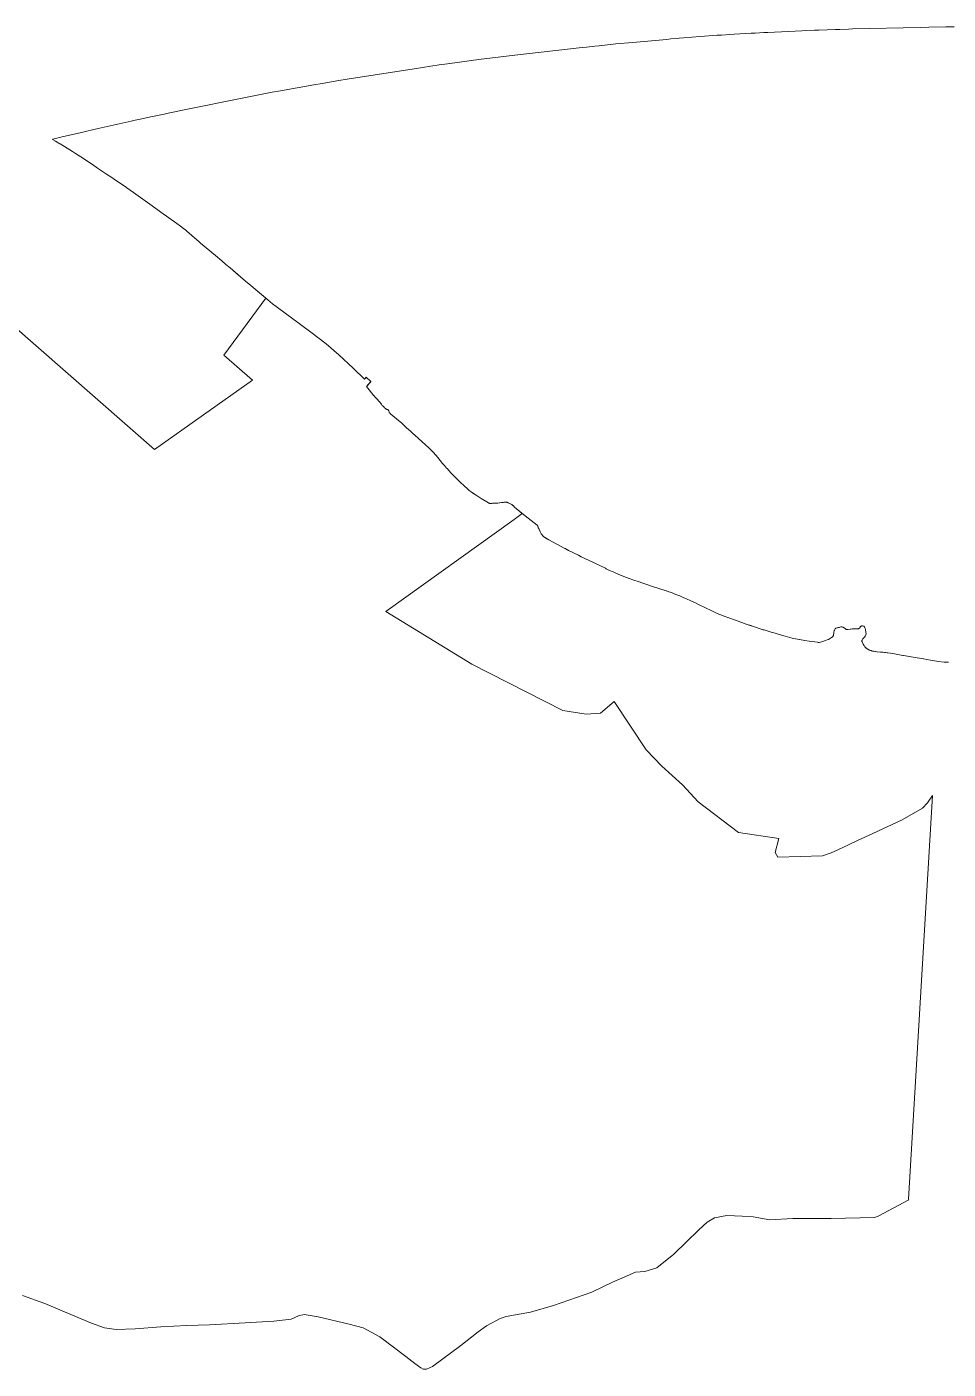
# Model space of a CAD drawing. Header units: metres. Extents: x 3 to 1027712, y 40 to 4430649.
# Drawn here: x 1021258 to 1022448, y 4428916 to 4430649 of the extents above; entities that cross this region are included whole.
import ezdxf

# ---------------------------------------------------------------- set-up
doc = ezdxf.new("R2010")
doc.units = ezdxf.units.M
doc.header["$MEASUREMENT"] = 0
doc.layers.add('RN_LIC_5_km', color=7, linetype='Continuous', lineweight=9, true_color=0xe5f2bf)
doc.layers.add('RN_ZEPA_5_km', color=7, linetype='Continuous', lineweight=9, true_color=0xc2d3f2)

msp = doc.modelspace()

# ---------------------------------------------------------------- linework, layer by layer
at = {"layer": 'RN_LIC_5_km'}
for points in [[(1022447.9, 4429828.7), (1022446.3, 4429828.7), (1022442.4, 4429828.8), (1022435.1, 4429829.7), (1022429.7, 4429830.5), (1022424.5, 4429831.3), (1022419.8, 4429832.1), (1022415.9, 4429832.9), (1022415.6, 4429833), (1022402.2, 4429835.3), (1022389.8, 4429837.4), (1022389.1, 4429837.5), (1022384.5, 4429838.3), (1022378.1, 4429839.5), (1022375.5, 4429839.9), (1022372.9, 4429840.4), (1022369.6, 4429840.8), (1022368.6, 4429841), (1022366.7, 4429841.2), (1022365.1, 4429841.4), (1022363.1, 4429841.6), (1022360.2, 4429841.8), (1022356, 4429842.1), (1022355.2, 4429842.2), (1022353.7, 4429842.4), (1022352.6, 4429842.6), (1022351.3, 4429842.8), (1022349.9, 4429843.1), (1022348.6, 4429843.4), (1022347.9, 4429843.6), (1022347.1, 4429843.8), (1022346.4, 4429844.1), (1022345.7, 4429844.4), (1022345, 4429844.7), (1022344.4, 4429845), (1022343.7, 4429845.4), (1022343.1, 4429845.9), (1022342.5, 4429846.3), (1022341.9, 4429846.8), (1022341.7, 4429847), (1022340.9, 4429847.7), (1022340.5, 4429848.1), (1022340, 4429848.7), (1022339.5, 4429849.3), (1022339, 4429850.1), (1022338.4, 4429850.9), (1022337.8, 4429851.9), (1022337.2, 4429852.9), (1022336.4, 4429855), (1022336.1, 4429855.6), (1022336.1, 4429855.7), (1022336, 4429856), (1022336.1, 4429856.3), (1022336.1, 4429856.5), (1022336.2, 4429856.9), (1022336.4, 4429857.2), (1022337.4, 4429858.8), (1022337.6, 4429859.1), (1022337.8, 4429859.4), (1022338.7, 4429860.3), (1022339.2, 4429860.9), (1022339.5, 4429861.2), (1022339.8, 4429861.6), (1022340, 4429861.9), (1022340.2, 4429862.3), (1022341.5, 4429865.4), (1022341.5, 4429865.5), (1022341.3, 4429867.6), (1022340.8, 4429870.4), (1022340.4, 4429872.1), (1022340.1, 4429873.2), (1022339.6, 4429874.2), (1022339.6, 4429874.2), (1022339.3, 4429874.6), (1022339, 4429874.8), (1022338.4, 4429875.1), (1022338, 4429875.2), (1022336.8, 4429875.5), (1022336.2, 4429875.5), (1022335.4, 4429875.4), (1022334.8, 4429875.3), (1022334.3, 4429875.1), (1022334.1, 4429874.8), (1022334, 4429874.5), (1022334, 4429874.1), (1022333.7, 4429873.2), (1022333.6, 4429873.1), (1022333, 4429872.7), (1022332.1, 4429872.1), (1022331.5, 4429871.9), (1022331.1, 4429871.9), (1022329.9, 4429871.8), (1022326, 4429871.8), (1022324.9, 4429871.7), (1022323.4, 4429871.7), (1022322, 4429871.5), (1022320.9, 4429871.3), (1022317.9, 4429870.8), (1022317.1, 4429870.8), (1022316.3, 4429871), (1022315.7, 4429871.1), (1022315.3, 4429871.3), (1022315, 4429871.6), (1022313.4, 4429872.9), (1022313.2, 4429873.1), (1022312.4, 4429873.6), (1022311.7, 4429873.9), (1022310.9, 4429874.1), (1022310, 4429874.2), (1022309.9, 4429874.2), (1022308.7, 4429874.2), (1022307.7, 4429874), (1022306.6, 4429873.7), (1022305.6, 4429873.4), (1022304.7, 4429873), (1022304.2, 4429873), (1022304.1, 4429872.9), (1022302.7, 4429872.7), (1022302.5, 4429872.6), (1022302, 4429872.2), (1022301.5, 4429871.7), (1022301.1, 4429871), (1022300.6, 4429870), (1022300.4, 4429869.6), (1022300.1, 4429868.7), (1022300, 4429868), (1022299.9, 4429866.8), (1022299.5, 4429863.7), (1022299.3, 4429863.2), (1022299, 4429862.7), (1022298.9, 4429862.5), (1022298.8, 4429862.4), (1022297.5, 4429861.1), (1022296.7, 4429860.4), (1022295.5, 4429859.6), (1022294.4, 4429858.9), (1022292.9, 4429858.1), (1022291.3, 4429857.4), (1022289.2, 4429856.6), (1022289.1, 4429856.6), (1022284, 4429854.9), (1022282.7, 4429854.6), (1022281.1, 4429854.3), (1022279.8, 4429854.3), (1022278.8, 4429854.4), (1022278.8, 4429854.4), (1022268, 4429855.9), (1022262.6, 4429856.7), (1022255.6, 4429857.9), (1022255.2, 4429858), (1022248.2, 4429859.2), (1022245.9, 4429859.9), (1022236.8, 4429862.4), (1022227.9, 4429864.9), (1022223.9, 4429866.1), (1022219, 4429867.6), (1022213.9, 4429869.1), (1022209.7, 4429870.3), (1022208.4, 4429870.7), (1022204.8, 4429871.8), (1022198.5, 4429874), (1022191.3, 4429876.5), (1022189.4, 4429877.1), (1022183.9, 4429878.8), (1022182.2, 4429879.4), (1022179.9, 4429880.2), (1022171.7, 4429883.3), (1022156.9, 4429888.6), (1022153.9, 4429889.7), (1022152.1, 4429890.5), (1022149.5, 4429891.6), (1022146.6, 4429893), (1022141.4, 4429895.4), (1022134.2, 4429898.9), (1022125.2, 4429903.3), (1022121.2, 4429905.2), (1022115, 4429908), (1022109.7, 4429910.4), (1022106, 4429912), (1022100.9, 4429914.2), (1022097.3, 4429915.7), (1022093.7, 4429917.1), (1022090.1, 4429918.5), (1022086.9, 4429919.6), (1022083.8, 4429920.7), (1022083.3, 4429920.9), (1022073.7, 4429924), (1022067.1, 4429926.1), (1022055.8, 4429929.9), (1022053.3, 4429930.7), (1022047.1, 4429932.8), (1022041.7, 4429934.7), (1022036.9, 4429936.4), (1022031, 4429938.6), (1022027.7, 4429939.9), (1022024.3, 4429941.2), (1022018.4, 4429943.7), (1022014.8, 4429945.3), (1022010.3, 4429947.3), (1022005.8, 4429949.4), (1022004.8, 4429949.9), (1021992, 4429956), (1021989.3, 4429957.3), (1021973.6, 4429964.9), (1021969.9, 4429966.8), (1021957.4, 4429972.9), (1021952.8, 4429975.3), (1021952.3, 4429975.6), (1021931.8, 4429986.8), (1021926.3, 4429990), (1021926, 4429990.2), (1021925.4, 4429990.7), (1021924.8, 4429991.1), (1021924.3, 4429991.6), (1021924.2, 4429991.7), (1021923.6, 4429992.4), (1021923, 4429993), (1021922.5, 4429993.8), (1021922, 4429994.5), (1021921.6, 4429995.3), (1021921.1, 4429996), (1021920.6, 4429997.1), (1021920.1, 4429998.1), (1021919.1, 4430000.3), (1021918.2, 4430002), (1021918, 4430002.6), (1021917.9, 4430002.9), (1021917.4, 4430004.5), (1021917.3, 4430004.7), (1021917.1, 4430005), (1021917, 4430005.1), (1021916.7, 4430005.4), (1021901.4, 4430017.6), (1021887.4, 4430028.8), (1021887.2, 4430029.2), (1021887.1, 4430029.2), (1021886.7, 4430029.8), (1021886.4, 4430030.2), (1021886, 4430030.5), (1021885.6, 4430030.9), (1021885.3, 4430031.1), (1021884.5, 4430031.7), (1021883.8, 4430032.2), (1021883.1, 4430032.6), (1021882.3, 4430033), (1021881.8, 4430033.3), (1021880.1, 4430034.2), (1021879.3, 4430034.5), (1021878.7, 4430034.8), (1021878.1, 4430035), (1021877.6, 4430035.1), (1021876.9, 4430035.2), (1021876.5, 4430035.3), (1021876, 4430035.3), (1021875.8, 4430035.3), (1021874.8, 4430035.2), (1021873.8, 4430035.1), (1021872.6, 4430035), (1021870.6, 4430034.7), (1021868.6, 4430034.5), (1021868.1, 4430034.4), (1021865.8, 4430034.2), (1021861.4, 4430034), (1021859, 4430033.8), (1021858, 4430033.7), (1021856.3, 4430033.6), (1021855.9, 4430033.6), (1021855.5, 4430033.7), (1021855.1, 4430033.8), (1021854.8, 4430033.9), (1021854.5, 4430034.1), (1021854, 4430034.3), (1021844.4, 4430040.1), (1021837.9, 4430044.3), (1021833, 4430047.5), (1021831.5, 4430048.5), (1021830.3, 4430049.4), (1021828.9, 4430050.5), (1021827.6, 4430051.7), (1021826, 4430053.2), (1021823.4, 4430055.7), (1021821.6, 4430057.4), (1021817.8, 4430060.9), (1021813.5, 4430065), (1021811.1, 4430067.3), (1021810.3, 4430068.1), (1021807.4, 4430071), (1021805.4, 4430073.1), (1021802.9, 4430075.9), (1021800.4, 4430078.6), (1021799.7, 4430079.4), (1021797, 4430082.6), (1021794.6, 4430085.4), (1021788.4, 4430092.9), (1021785.8, 4430095.9), (1021782.5, 4430099.7), (1021781, 4430101.3), (1021779.5, 4430102.9), (1021778.2, 4430104.1), (1021776.4, 4430105.8), (1021772.6, 4430109.2), (1021758.8, 4430121.7), (1021756.3, 4430123.9), (1021753.5, 4430126.4), (1021750.6, 4430129), (1021748.1, 4430131.4), (1021742.7, 4430136.5), (1021741.4, 4430137.6), (1021739.9, 4430138.9), (1021727.8, 4430148.8), (1021727.6, 4430149.1), (1021726.4, 4430150.3), (1021725.9, 4430151), (1021725.8, 4430151.1), (1021725.6, 4430151.4), (1021725.4, 4430151.9), (1021725.2, 4430152.7), (1021725.1, 4430153.1), (1021725, 4430153.4), (1021724.8, 4430153.7), (1021724.6, 4430154), (1021724.2, 4430154.3), (1021723.8, 4430154.5), (1021723.3, 4430154.8), (1021722.5, 4430155.1), (1021722.1, 4430155.2), (1021721.7, 4430155.5), (1021720.7, 4430156.3), (1021719.7, 4430157.2), (1021718.7, 4430158.2), (1021717.7, 4430159.2), (1021716.7, 4430160.3), (1021715.5, 4430161.9), (1021713.2, 4430164.8), (1021712, 4430166.3), (1021711, 4430167.5), (1021710.6, 4430168), (1021708.4, 4430170.2), (1021707, 4430171.5), (1021706, 4430172.5), (1021705.4, 4430173.2), (1021704.5, 4430174.3), (1021696.4, 4430184.8), (1021702.1, 4430191), (1021696, 4430196.6), (1021693.9, 4430194.3), (1021679, 4430208.2), (1021660.6, 4430225.6), (1021644.1, 4430239.5), (1021624.3, 4430254.6), (1021597.9, 4430274.5), (1021575.1, 4430291.4), (1021568.9, 4430296.6), (1021547, 4430314.8), (1021539.9, 4430320.8), (1021520.2, 4430337.7), (1021514.8, 4430342.3), (1021509.4, 4430347), (1021501.2, 4430353.8), (1021482.1, 4430369.7), (1021480.2, 4430371.3), (1021470.9, 4430379.4), (1021467.5, 4430382.4), (1021464.9, 4430384.6), (1021462.4, 4430386.7), (1021460.4, 4430388.3), (1021457.7, 4430390.3), (1021456.3, 4430391.4), (1021451.4, 4430394.9), (1021430.9, 4430409.6), (1021419.4, 4430417.8), (1021404.5, 4430428.5), (1021395.3, 4430435.1), (1021386.8, 4430441.1), (1021385.9, 4430441.8), (1021372.2, 4430451), (1021366, 4430455.1), (1021360.6, 4430458.8), (1021349.1, 4430466.6), (1021347.2, 4430467.9), (1021341.1, 4430472), (1021336.4, 4430475.1), (1021330.8, 4430478.8), (1021320.4, 4430485.5), (1021316.5, 4430488), (1021309.8, 4430492.2), (1021300.8, 4430497.7), (1021300.2, 4430498.1), (1021294.6, 4430501.5), (1021290.7, 4430503.7), (1021291.1, 4430503.8), (1021301.7, 4430506.4), (1021307, 4430507.6), (1021328.3, 4430512.6), (1021333.6, 4430513.9), (1021344.3, 4430516.3), (1021349.6, 4430517.6), (1021392.3, 4430527.1), (1021397.6, 4430528.3), (1021408.3, 4430530.7), (1021413.6, 4430531.8), (1021435, 4430536.4), (1021440.3, 4430537.5), (1021451.1, 4430539.7), (1021456.4, 4430540.8), (1021542.2, 4430558.2), (1021552.9, 4430560.3), (1021574.4, 4430564.4), (1021585.2, 4430566.4), (1021628.2, 4430574.1), (1021639, 4430576), (1021660.6, 4430579.6), (1021671.4, 4430581.3), (1021757.8, 4430594.9), (1021768.6, 4430596.6), (1021790.3, 4430599.7), (1021801.1, 4430601.2), (1021844.5, 4430607.1), (1021855.4, 4430608.5), (1021877.1, 4430611.2), (1021887.9, 4430612.4), (1021974.9, 4430622.2), (1021980.3, 4430622.8), (1021991.2, 4430624), (1021996.6, 4430624.6), (1022018.4, 4430626.8), (1022023.9, 4430627.3), (1022034.7, 4430628.3), (1022040.2, 4430628.9), (1022083.8, 4430632.8), (1022089.2, 4430633.3), (1022100.1, 4430634.2), (1022105.6, 4430634.6), (1022127.4, 4430636.4), (1022132.8, 4430636.8), (1022143.7, 4430637.6), (1022149.2, 4430638), (1022154.7, 4430638.4), (1022165.6, 4430639), (1022171, 4430639.4), (1022192.9, 4430640.6), (1022198.3, 4430640.9), (1022209.3, 4430641.5), (1022214.7, 4430641.8), (1022258.4, 4430643.8), (1022263.9, 4430644), (1022274.8, 4430644.5), (1022280.3, 4430644.7), (1022302.2, 4430645.5), (1022307.6, 4430645.7), (1022318.6, 4430646), (1022324, 4430646.2), (1022411.5, 4430648.3), (1022422.5, 4430648.5), (1022444.3, 4430648.8), (1022455.3, 4430648.9)], [(1021042.6, 4430435.9), (1021422.6, 4430103.2), (1021549.2, 4430193), (1021512.2, 4430224.9), (1021566.5, 4430298.6), (1021568.9, 4430296.6), (1021575.1, 4430291.4), (1021597.9, 4430274.5), (1021624.3, 4430254.6), (1021644.1, 4430239.5), (1021660.6, 4430225.6), (1021679, 4430208.2), (1021693.9, 4430194.3), (1021696, 4430196.6), (1021702.1, 4430191), (1021696.4, 4430184.8), (1021704.5, 4430174.3), (1021705.4, 4430173.2), (1021706, 4430172.5), (1021707, 4430171.5), (1021708.4, 4430170.2), (1021710.6, 4430168), (1021711, 4430167.5), (1021712, 4430166.3), (1021713.2, 4430164.8), (1021715.5, 4430161.9), (1021716.7, 4430160.3), (1021717.7, 4430159.2), (1021718.7, 4430158.2), (1021719.7, 4430157.2), (1021720.7, 4430156.3), (1021721.7, 4430155.5), (1021722.1, 4430155.2), (1021722.5, 4430155.1), (1021723.3, 4430154.8), (1021723.8, 4430154.5), (1021724.2, 4430154.3), (1021724.6, 4430154), (1021724.8, 4430153.7), (1021725, 4430153.4), (1021725.1, 4430153.1), (1021725.2, 4430152.7), (1021725.4, 4430151.9), (1021725.6, 4430151.4), (1021725.8, 4430151.1), (1021725.9, 4430151), (1021726.4, 4430150.3), (1021727.6, 4430149.1), (1021727.8, 4430148.8), (1021739.9, 4430138.9), (1021741.4, 4430137.6), (1021742.7, 4430136.5), (1021748.1, 4430131.4), (1021750.6, 4430129), (1021753.5, 4430126.4), (1021756.3, 4430123.9), (1021758.8, 4430121.7), (1021772.6, 4430109.2), (1021776.4, 4430105.8), (1021778.2, 4430104.1), (1021779.5, 4430102.9), (1021781, 4430101.3), (1021782.5, 4430099.7), (1021785.8, 4430095.9), (1021788.4, 4430092.9), (1021794.6, 4430085.4), (1021797, 4430082.6), (1021799.7, 4430079.4), (1021800.4, 4430078.6), (1021802.9, 4430075.9), (1021805.4, 4430073.1), (1021807.4, 4430071), (1021810.3, 4430068.1), (1021811.1, 4430067.3), (1021813.5, 4430065), (1021817.8, 4430060.9), (1021821.6, 4430057.4), (1021823.4, 4430055.7), (1021826, 4430053.2), (1021827.6, 4430051.7), (1021828.9, 4430050.5), (1021830.3, 4430049.4), (1021831.5, 4430048.5), (1021833, 4430047.5), (1021835, 4430046.2), (1021837.9, 4430044.3), (1021844.4, 4430040.1), (1021854, 4430034.3), (1021854.5, 4430034.1), (1021854.8, 4430033.9), (1021855.1, 4430033.8), (1021855.5, 4430033.7), (1021855.9, 4430033.6), (1021856.3, 4430033.6), (1021858, 4430033.7), (1021859, 4430033.8), (1021861.4, 4430034), (1021865.8, 4430034.2), (1021868.1, 4430034.4), (1021868.6, 4430034.5), (1021870.6, 4430034.7), (1021872.6, 4430035), (1021873.8, 4430035.1), (1021874.8, 4430035.2), (1021875.8, 4430035.3), (1021876, 4430035.3), (1021876.5, 4430035.3), (1021876.9, 4430035.2), (1021877.6, 4430035.1), (1021878.1, 4430035), (1021878.7, 4430034.8), (1021879.3, 4430034.5), (1021880.1, 4430034.2), (1021881.8, 4430033.3), (1021882.3, 4430033), (1021883.1, 4430032.6), (1021883.8, 4430032.2), (1021884.5, 4430031.7), (1021885.3, 4430031.1), (1021885.6, 4430030.9), (1021886, 4430030.5), (1021886.4, 4430030.2), (1021886.7, 4430029.8), (1021887.1, 4430029.2), (1021887.2, 4430029.2), (1021887.4, 4430028.8), (1021897.4, 4430020.8), (1021887.2, 4430012.9), (1021721.4, 4429894.3), (1021832.2, 4429826.3), (1021949.8, 4429766.2), (1021979.9, 4429761.7), (1021998.5, 4429762.9), (1022016.1, 4429778.1), (1022057.6, 4429715.6), (1022077.6, 4429694.6), (1022104.4, 4429670.3), (1022124.5, 4429648.4), (1022176.6, 4429608.9), (1022229, 4429601.1), (1022224.1, 4429583.1), (1022227.6, 4429577), (1022285.2, 4429578.6), (1022296.4, 4429582.8), (1022310.8, 4429589.2), (1022330.3, 4429598.4), (1022350.3, 4429607.7), (1022388.1, 4429625.1), (1022414.2, 4429640.3), (1022421, 4429647.2), (1022427.3, 4429656.8), (1022396.1, 4429135.5), (1022396.6, 4429134.5), (1022356.9, 4429113.4), (1022352.3, 4429111.9), (1022296.4, 4429110.6), (1022246.7, 4429110.5), (1022217.1, 4429108.7), (1022195.6, 4429112.8), (1022181.4, 4429113.7), (1022161.5, 4429114.2), (1022145.8, 4429111.6), (1022136.2, 4429105.8), (1022125.3, 4429095.7), (1022093.3, 4429064.6), (1022071.3, 4429047), (1022055.9, 4429042.2), (1022043.7, 4429041.2), (1022029.2, 4429034.7), (1022014.1, 4429028.2), (1021987.4, 4429015.6), (1021937.9, 4428998.2), (1021908.1, 4428989.5), (1021876.8, 4428984.2), (1021869, 4428981.6), (1021851.4, 4428972), (1021840.6, 4428964.4), (1021818.1, 4428946.7), (1021781.5, 4428919.6), (1021773.8, 4428916.2), (1021769.5, 4428916), (1021766.3, 4428917.8), (1021758.8, 4428923.3), (1021747.3, 4428932.4), (1021713.6, 4428957.8), (1021692, 4428969.6), (1021673.8, 4428974.1), (1021634.1, 4428983.8), (1021615.6, 4428986.5), (1021608.3, 4428984.7), (1021599.1, 4428980.6), (1021576.7, 4428977.9), (1021539.7, 4428975.9), (1021493.7, 4428973.4), (1021464.2, 4428972.2), (1021430.9, 4428970.5), (1021397.5, 4428968.2), (1021373, 4428967.4), (1021364, 4428968.6), (1021358.1, 4428969.3), (1021341.1, 4428975.4), (1021314.3, 4428986.7), (1021280.8, 4429000.8), (1021252.1, 4429011)]]:
    msp.add_lwpolyline(points, dxfattribs=at)
at = {"layer": 'RN_ZEPA_5_km'}
for points in [[(1022447.9, 4429828.7), (1022446.3, 4429828.7), (1022442.4, 4429828.8), (1022435.1, 4429829.7), (1022429.7, 4429830.5), (1022424.5, 4429831.3), (1022419.8, 4429832.1), (1022415.9, 4429832.9), (1022415.6, 4429833), (1022402.2, 4429835.3), (1022389.8, 4429837.4), (1022389.1, 4429837.5), (1022384.5, 4429838.3), (1022378.1, 4429839.5), (1022375.5, 4429839.9), (1022372.9, 4429840.4), (1022369.6, 4429840.8), (1022368.8, 4429840.9), (1022368.6, 4429841), (1022366.7, 4429841.2), (1022365.8, 4429841.3), (1022365.1, 4429841.4), (1022363.1, 4429841.6), (1022360.6, 4429841.7), (1022360.2, 4429841.8), (1022356, 4429842.1), (1022355.2, 4429842.2), (1022353.7, 4429842.4), (1022352.6, 4429842.6), (1022351.3, 4429842.8), (1022349.9, 4429843.1), (1022348.6, 4429843.4), (1022347.9, 4429843.6), (1022347.1, 4429843.8), (1022346.4, 4429844.1), (1022345.7, 4429844.4), (1022345, 4429844.7), (1022344.4, 4429845), (1022344.3, 4429845.1), (1022343.7, 4429845.4), (1022343.1, 4429845.9), (1022342.5, 4429846.3), (1022341.9, 4429846.8), (1022341.7, 4429847), (1022340.9, 4429847.7), (1022340.5, 4429848.1), (1022340, 4429848.7), (1022339.5, 4429849.3), (1022339, 4429850.1), (1022338.4, 4429850.9), (1022337.8, 4429851.9), (1022337.2, 4429852.9), (1022336.4, 4429855), (1022336.1, 4429855.6), (1022336.1, 4429855.7), (1022336, 4429856), (1022336.1, 4429856.3), (1022336.1, 4429856.5), (1022336.2, 4429856.9), (1022336.4, 4429857.2), (1022337.4, 4429858.8), (1022337.6, 4429859.1), (1022337.8, 4429859.4), (1022338.7, 4429860.3), (1022339.2, 4429860.9), (1022339.5, 4429861.2), (1022339.8, 4429861.6), (1022340, 4429861.9), (1022340.2, 4429862.3), (1022341.5, 4429865.4), (1022341.5, 4429865.5), (1022341.3, 4429867.6), (1022340.8, 4429870.4), (1022340.4, 4429872.1), (1022340.1, 4429873.2), (1022339.6, 4429874.2), (1022339.6, 4429874.2), (1022339.3, 4429874.6), (1022339, 4429874.8), (1022338.4, 4429875.1), (1022338, 4429875.2), (1022336.8, 4429875.5), (1022336.2, 4429875.5), (1022335.4, 4429875.4), (1022334.8, 4429875.3), (1022334.3, 4429875.1), (1022334.1, 4429874.8), (1022334, 4429874.5), (1022334, 4429874.1), (1022333.7, 4429873.2), (1022333.6, 4429873.1), (1022333, 4429872.7), (1022332.1, 4429872.1), (1022331.5, 4429871.9), (1022331.1, 4429871.9), (1022329.9, 4429871.8), (1022326, 4429871.8), (1022323.4, 4429871.7), (1022322, 4429871.5), (1022320.9, 4429871.3), (1022317.9, 4429870.8), (1022317.1, 4429870.8), (1022316.3, 4429871), (1022315.7, 4429871.1), (1022315.3, 4429871.3), (1022315, 4429871.6), (1022313.4, 4429872.9), (1022313.2, 4429873.1), (1022312.4, 4429873.6), (1022311.7, 4429873.9), (1022310.9, 4429874.1), (1022310, 4429874.2), (1022309.9, 4429874.2), (1022308.7, 4429874.2), (1022307.7, 4429874), (1022306.6, 4429873.7), (1022305.6, 4429873.4), (1022304.7, 4429873), (1022304.2, 4429873), (1022304.1, 4429872.9), (1022302.7, 4429872.7), (1022302.5, 4429872.6), (1022302, 4429872.2), (1022301.5, 4429871.7), (1022301.1, 4429871), (1022300.6, 4429870), (1022300.4, 4429869.6), (1022300.1, 4429868.7), (1022300, 4429868), (1022299.9, 4429866.8), (1022299.5, 4429863.7), (1022299.3, 4429863.2), (1022299, 4429862.7), (1022298.9, 4429862.5), (1022298.8, 4429862.4), (1022297.5, 4429861.1), (1022296.7, 4429860.4), (1022295.5, 4429859.6), (1022294.4, 4429858.9), (1022292.9, 4429858.1), (1022291.3, 4429857.4), (1022289.2, 4429856.6), (1022289.1, 4429856.6), (1022284, 4429854.9), (1022282.7, 4429854.6), (1022281.1, 4429854.3), (1022279.8, 4429854.3), (1022278.8, 4429854.4), (1022278.8, 4429854.4), (1022268, 4429855.9), (1022262.6, 4429856.7), (1022255.6, 4429857.9), (1022255.2, 4429858), (1022248.2, 4429859.2), (1022245.9, 4429859.9), (1022236.8, 4429862.4), (1022235.2, 4429862.9), (1022227.9, 4429864.9), (1022223.9, 4429866.1), (1022219, 4429867.6), (1022213.9, 4429869.1), (1022209.7, 4429870.3), (1022208.4, 4429870.7), (1022204.8, 4429871.8), (1022198.5, 4429874), (1022189.4, 4429877.1), (1022183.9, 4429878.8), (1022182.2, 4429879.4), (1022179.9, 4429880.2), (1022171.7, 4429883.3), (1022156.9, 4429888.6), (1022153.9, 4429889.7), (1022152.1, 4429890.5), (1022149.5, 4429891.6), (1022146.6, 4429893), (1022141.4, 4429895.4), (1022134.2, 4429898.9), (1022125.2, 4429903.3), (1022121.2, 4429905.2), (1022115, 4429908), (1022109.7, 4429910.4), (1022106, 4429912), (1022100.9, 4429914.2), (1022097.3, 4429915.7), (1022093.7, 4429917.1), (1022090.1, 4429918.5), (1022086.9, 4429919.6), (1022083.8, 4429920.7), (1022083.3, 4429920.9), (1022073.7, 4429924), (1022067.1, 4429926.1), (1022055.8, 4429929.9), (1022053.3, 4429930.7), (1022047.1, 4429932.8), (1022041.7, 4429934.7), (1022036.9, 4429936.4), (1022031, 4429938.6), (1022027.7, 4429939.9), (1022024.3, 4429941.2), (1022018.4, 4429943.7), (1022014.8, 4429945.3), (1022010.3, 4429947.3), (1022005.8, 4429949.4), (1022004.8, 4429949.9), (1021992, 4429956), (1021989.3, 4429957.3), (1021973.6, 4429964.9), (1021969.9, 4429966.8), (1021957.4, 4429972.9), (1021956.9, 4429973.2), (1021952.8, 4429975.3), (1021952.3, 4429975.6), (1021931.8, 4429986.8), (1021929.4, 4429988.1), (1021927.4, 4429989.3), (1021927.3, 4429989.3), (1021926.7, 4429989.7), (1021926, 4429990.2), (1021925.4, 4429990.7), (1021924.8, 4429991.1), (1021924.3, 4429991.6), (1021924.2, 4429991.7), (1021923.6, 4429992.4), (1021923, 4429993), (1021922.5, 4429993.8), (1021922, 4429994.5), (1021921.6, 4429995.3), (1021921.1, 4429996), (1021920.6, 4429997.1), (1021920.1, 4429998.1), (1021919.1, 4430000.3), (1021918.2, 4430002), (1021918, 4430002.6), (1021917.9, 4430002.9), (1021917.4, 4430004.5), (1021917.3, 4430004.7), (1021917.1, 4430005), (1021917, 4430005.1), (1021916.7, 4430005.4), (1021901.4, 4430017.6), (1021887.4, 4430028.8), (1021887.2, 4430029.2), (1021887.1, 4430029.2), (1021886.7, 4430029.8), (1021886.4, 4430030.2), (1021886, 4430030.5), (1021885.6, 4430030.9), (1021885.3, 4430031.1), (1021884.5, 4430031.7), (1021883.8, 4430032.2), (1021883.1, 4430032.6), (1021882.3, 4430033), (1021881.8, 4430033.3), (1021880.1, 4430034.2), (1021879.3, 4430034.5), (1021878.7, 4430034.8), (1021878.1, 4430035), (1021877.6, 4430035.1), (1021876.9, 4430035.2), (1021876.5, 4430035.3), (1021876, 4430035.3), (1021875.8, 4430035.3), (1021874.8, 4430035.2), (1021873.8, 4430035.1), (1021872.6, 4430035), (1021870.6, 4430034.7), (1021868.6, 4430034.5), (1021868.1, 4430034.4), (1021865.8, 4430034.2), (1021861.4, 4430034), (1021859, 4430033.8), (1021858, 4430033.7), (1021856.3, 4430033.6), (1021855.9, 4430033.6), (1021855.5, 4430033.7), (1021855.1, 4430033.8), (1021854.8, 4430033.9), (1021854.5, 4430034.1), (1021854, 4430034.3), (1021844.4, 4430040.1), (1021837.9, 4430044.3), (1021833, 4430047.5), (1021831.5, 4430048.5), (1021830.3, 4430049.4), (1021828.9, 4430050.5), (1021827.6, 4430051.7), (1021826, 4430053.2), (1021823.4, 4430055.7), (1021821.6, 4430057.4), (1021817.8, 4430060.9), (1021813.5, 4430065), (1021811.1, 4430067.3), (1021810.3, 4430068.1), (1021807.4, 4430071), (1021805.4, 4430073.1), (1021802.9, 4430075.9), (1021800.4, 4430078.6), (1021799.7, 4430079.4), (1021797, 4430082.6), (1021794.6, 4430085.4), (1021788.4, 4430092.9), (1021785.8, 4430095.9), (1021782.5, 4430099.7), (1021781, 4430101.3), (1021779.5, 4430102.9), (1021779.4, 4430102.9), (1021778.2, 4430104.1), (1021776.4, 4430105.8), (1021772.6, 4430109.2), (1021758.8, 4430121.7), (1021756.3, 4430123.9), (1021753.5, 4430126.4), (1021752.6, 4430127.2), (1021750.6, 4430129), (1021748.1, 4430131.4), (1021742.7, 4430136.5), (1021741.4, 4430137.6), (1021739.9, 4430138.9), (1021727.8, 4430148.8), (1021727.6, 4430149.1), (1021726.4, 4430150.3), (1021725.9, 4430151), (1021725.8, 4430151.1), (1021725.6, 4430151.4), (1021725.4, 4430151.9), (1021725.2, 4430152.7), (1021725.1, 4430153.1), (1021725, 4430153.4), (1021724.8, 4430153.7), (1021724.6, 4430154), (1021724.2, 4430154.3), (1021723.8, 4430154.5), (1021723.3, 4430154.8), (1021722.5, 4430155.1), (1021722.1, 4430155.2), (1021721.7, 4430155.5), (1021720.7, 4430156.3), (1021719.7, 4430157.2), (1021718.7, 4430158.2), (1021717.7, 4430159.2), (1021716.7, 4430160.3), (1021715.5, 4430161.9), (1021713.2, 4430164.8), (1021712.7, 4430165.4), (1021712, 4430166.3), (1021711, 4430167.5), (1021710.6, 4430168), (1021708.4, 4430170.2), (1021707, 4430171.5), (1021706.5, 4430172), (1021706, 4430172.5), (1021705.4, 4430173.2), (1021704.5, 4430174.3), (1021699.7, 4430180.5), (1021696.4, 4430184.8), (1021701.7, 4430190.5), (1021702.1, 4430191), (1021696, 4430196.6), (1021695.7, 4430196.3), (1021693.9, 4430194.3), (1021679, 4430208.2), (1021660.6, 4430225.6), (1021644.1, 4430239.5), (1021624.3, 4430254.6), (1021597.9, 4430274.5), (1021575.1, 4430291.4), (1021568.9, 4430296.6), (1021566.5, 4430298.6), (1021563.8, 4430300.9), (1021547, 4430314.8), (1021539.9, 4430320.8), (1021528.2, 4430330.8), (1021520.2, 4430337.7), (1021514.8, 4430342.3), (1021509.4, 4430347), (1021501.2, 4430353.8), (1021482.1, 4430369.7), (1021480.2, 4430371.3), (1021470.9, 4430379.4), (1021467.5, 4430382.4), (1021464.9, 4430384.6), (1021462.4, 4430386.7), (1021460.4, 4430388.3), (1021457.7, 4430390.3), (1021456.3, 4430391.4), (1021451.4, 4430394.9), (1021430.9, 4430409.6), (1021419.4, 4430417.8), (1021404.5, 4430428.5), (1021395.3, 4430435.1), (1021386.8, 4430441.1), (1021385.9, 4430441.8), (1021372.2, 4430451), (1021366, 4430455.1), (1021360.6, 4430458.8), (1021349.1, 4430466.6), (1021347.2, 4430467.9), (1021341.1, 4430472), (1021336.4, 4430475.1), (1021330.8, 4430478.8), (1021320.4, 4430485.5), (1021316.5, 4430488), (1021309.8, 4430492.2), (1021300.8, 4430497.7), (1021300.2, 4430498.1), (1021294.6, 4430501.5), (1021290.7, 4430503.7), (1021291.1, 4430503.8), (1021301.7, 4430506.4), (1021307, 4430507.6), (1021328.3, 4430512.6), (1021333.6, 4430513.9), (1021344.3, 4430516.3), (1021349.6, 4430517.6), (1021392.3, 4430527.1), (1021397.6, 4430528.3), (1021408.3, 4430530.7), (1021413.6, 4430531.8), (1021435, 4430536.4), (1021440.3, 4430537.5), (1021451.1, 4430539.7), (1021456.4, 4430540.8), (1021542.2, 4430558.2), (1021552.9, 4430560.3), (1021574.4, 4430564.4), (1021585.2, 4430566.4), (1021628.2, 4430574.1), (1021639, 4430576), (1021660.6, 4430579.6), (1021671.4, 4430581.3), (1021757.8, 4430594.9), (1021768.6, 4430596.6), (1021790.3, 4430599.7), (1021801.1, 4430601.2), (1021844.5, 4430607.1), (1021855.4, 4430608.5), (1021877.1, 4430611.2), (1021887.9, 4430612.4), (1021974.9, 4430622.2), (1021980.3, 4430622.8), (1021991.2, 4430624), (1021996.6, 4430624.6), (1022018.4, 4430626.8), (1022023.9, 4430627.3), (1022034.7, 4430628.3), (1022040.2, 4430628.9), (1022083.8, 4430632.8), (1022089.2, 4430633.3), (1022100.1, 4430634.2), (1022105.6, 4430634.6), (1022127.4, 4430636.4), (1022132.8, 4430636.8), (1022143.7, 4430637.6), (1022149.2, 4430638), (1022154.7, 4430638.4), (1022165.6, 4430639), (1022171, 4430639.4), (1022192.9, 4430640.6), (1022198.3, 4430640.9), (1022209.3, 4430641.5), (1022214.7, 4430641.8), (1022258.4, 4430643.8), (1022263.9, 4430644), (1022274.8, 4430644.5), (1022280.3, 4430644.7), (1022302.2, 4430645.5), (1022307.6, 4430645.7), (1022318.6, 4430646), (1022324, 4430646.2), (1022411.5, 4430648.3), (1022422.5, 4430648.5), (1022444.3, 4430648.8), (1022455.3, 4430648.9)], [(1021042.6, 4430435.9), (1021422.6, 4430103.2), (1021549.2, 4430193), (1021512.2, 4430224.9), (1021566.5, 4430298.6), (1021568.9, 4430296.6), (1021575.1, 4430291.4), (1021597.9, 4430274.5), (1021624.3, 4430254.6), (1021644.1, 4430239.5), (1021660.6, 4430225.6), (1021679, 4430208.2), (1021693.9, 4430194.3), (1021696, 4430196.6), (1021702.1, 4430191), (1021696.4, 4430184.8), (1021704.5, 4430174.3), (1021705.4, 4430173.2), (1021706, 4430172.5), (1021707, 4430171.5), (1021708.4, 4430170.2), (1021710.6, 4430168), (1021711, 4430167.5), (1021712, 4430166.3), (1021713.2, 4430164.8), (1021715.5, 4430161.9), (1021716.7, 4430160.3), (1021717.7, 4430159.2), (1021718.7, 4430158.2), (1021719.7, 4430157.2), (1021720.7, 4430156.3), (1021721.7, 4430155.5), (1021722.1, 4430155.2), (1021722.5, 4430155.1), (1021723.3, 4430154.8), (1021723.8, 4430154.5), (1021724.2, 4430154.3), (1021724.6, 4430154), (1021724.8, 4430153.7), (1021725, 4430153.4), (1021725.1, 4430153.1), (1021725.2, 4430152.7), (1021725.4, 4430151.9), (1021725.6, 4430151.4), (1021725.8, 4430151.1), (1021725.9, 4430151), (1021726.4, 4430150.3), (1021727.6, 4430149.1), (1021727.8, 4430148.8), (1021739.9, 4430138.9), (1021741.4, 4430137.6), (1021742.7, 4430136.5), (1021748.1, 4430131.4), (1021750.6, 4430129), (1021753.5, 4430126.4), (1021756.3, 4430123.9), (1021758.8, 4430121.7), (1021772.6, 4430109.2), (1021776.4, 4430105.8), (1021778.2, 4430104.1), (1021779.5, 4430102.9), (1021781, 4430101.3), (1021782.5, 4430099.7), (1021785.8, 4430095.9), (1021788.4, 4430092.9), (1021794.6, 4430085.4), (1021797, 4430082.6), (1021799.7, 4430079.4), (1021800.4, 4430078.6), (1021802.9, 4430075.9), (1021805.4, 4430073.1), (1021807.4, 4430071), (1021810.3, 4430068.1), (1021811.1, 4430067.3), (1021813.5, 4430065), (1021817.8, 4430060.9), (1021821.6, 4430057.4), (1021823.4, 4430055.7), (1021826, 4430053.2), (1021827.6, 4430051.7), (1021828.9, 4430050.5), (1021830.3, 4430049.4), (1021831.5, 4430048.5), (1021833, 4430047.5), (1021835, 4430046.2), (1021837.9, 4430044.3), (1021844.4, 4430040.1), (1021854, 4430034.3), (1021854.5, 4430034.1), (1021854.8, 4430033.9), (1021855.1, 4430033.8), (1021855.5, 4430033.7), (1021855.9, 4430033.6), (1021856.3, 4430033.6), (1021858, 4430033.7), (1021859, 4430033.8), (1021861.4, 4430034), (1021865.8, 4430034.2), (1021868.1, 4430034.4), (1021868.6, 4430034.5), (1021870.6, 4430034.7), (1021872.6, 4430035), (1021873.8, 4430035.1), (1021874.8, 4430035.2), (1021875.8, 4430035.3), (1021876, 4430035.3), (1021876.5, 4430035.3), (1021876.9, 4430035.2), (1021877.6, 4430035.1), (1021878.1, 4430035), (1021878.7, 4430034.8), (1021879.3, 4430034.5), (1021880.1, 4430034.2), (1021881.8, 4430033.3), (1021882.3, 4430033), (1021883.1, 4430032.6), (1021883.8, 4430032.2), (1021884.5, 4430031.7), (1021885.3, 4430031.1), (1021885.6, 4430030.9), (1021886, 4430030.5), (1021886.4, 4430030.2), (1021886.7, 4430029.8), (1021887.1, 4430029.2), (1021887.2, 4430029.2), (1021887.4, 4430028.8), (1021897.4, 4430020.8), (1021887.2, 4430012.9), (1021721.4, 4429894.3), (1021832.2, 4429826.3), (1021949.8, 4429766.2), (1021979.9, 4429761.7), (1021998.5, 4429762.9), (1022016.1, 4429778.1), (1022057.6, 4429715.6), (1022077.6, 4429694.6), (1022104.4, 4429670.3), (1022124.5, 4429648.4), (1022176.6, 4429608.9), (1022229, 4429601.1), (1022224.1, 4429583.1), (1022227.6, 4429577), (1022285.2, 4429578.6), (1022296.4, 4429582.8), (1022310.8, 4429589.2), (1022330.3, 4429598.4), (1022350.3, 4429607.7), (1022388.1, 4429625.1), (1022414.2, 4429640.3), (1022421, 4429647.2), (1022427.3, 4429656.8), (1022396.1, 4429135.5), (1022396.6, 4429134.5), (1022356.9, 4429113.4), (1022352.3, 4429111.9), (1022296.4, 4429110.6), (1022246.7, 4429110.5), (1022217.1, 4429108.7), (1022195.6, 4429112.8), (1022181.4, 4429113.7), (1022161.5, 4429114.2), (1022145.8, 4429111.6), (1022136.2, 4429105.8), (1022125.3, 4429095.7), (1022093.3, 4429064.6), (1022071.3, 4429047), (1022055.9, 4429042.2), (1022043.7, 4429041.2), (1022029.2, 4429034.7), (1022014.1, 4429028.2), (1021987.4, 4429015.6), (1021937.9, 4428998.2), (1021908.1, 4428989.5), (1021876.8, 4428984.2), (1021869, 4428981.6), (1021851.4, 4428972), (1021840.6, 4428964.4), (1021818.1, 4428946.7), (1021781.5, 4428919.6), (1021773.8, 4428916.2), (1021769.5, 4428916), (1021766.3, 4428917.8), (1021758.8, 4428923.3), (1021747.3, 4428932.4), (1021713.6, 4428957.8), (1021692, 4428969.6), (1021673.8, 4428974.1), (1021634.1, 4428983.8), (1021615.6, 4428986.5), (1021608.3, 4428984.7), (1021599.1, 4428980.6), (1021576.7, 4428977.9), (1021539.7, 4428975.9), (1021493.7, 4428973.4), (1021464.2, 4428972.2), (1021430.9, 4428970.5), (1021397.5, 4428968.2), (1021373, 4428967.4), (1021364, 4428968.6), (1021358.1, 4428969.3), (1021341.1, 4428975.4), (1021314.3, 4428986.7), (1021280.8, 4429000.8), (1021252.1, 4429011)]]:
    msp.add_lwpolyline(points, dxfattribs=at)

doc.saveas('drawing.dxf')
